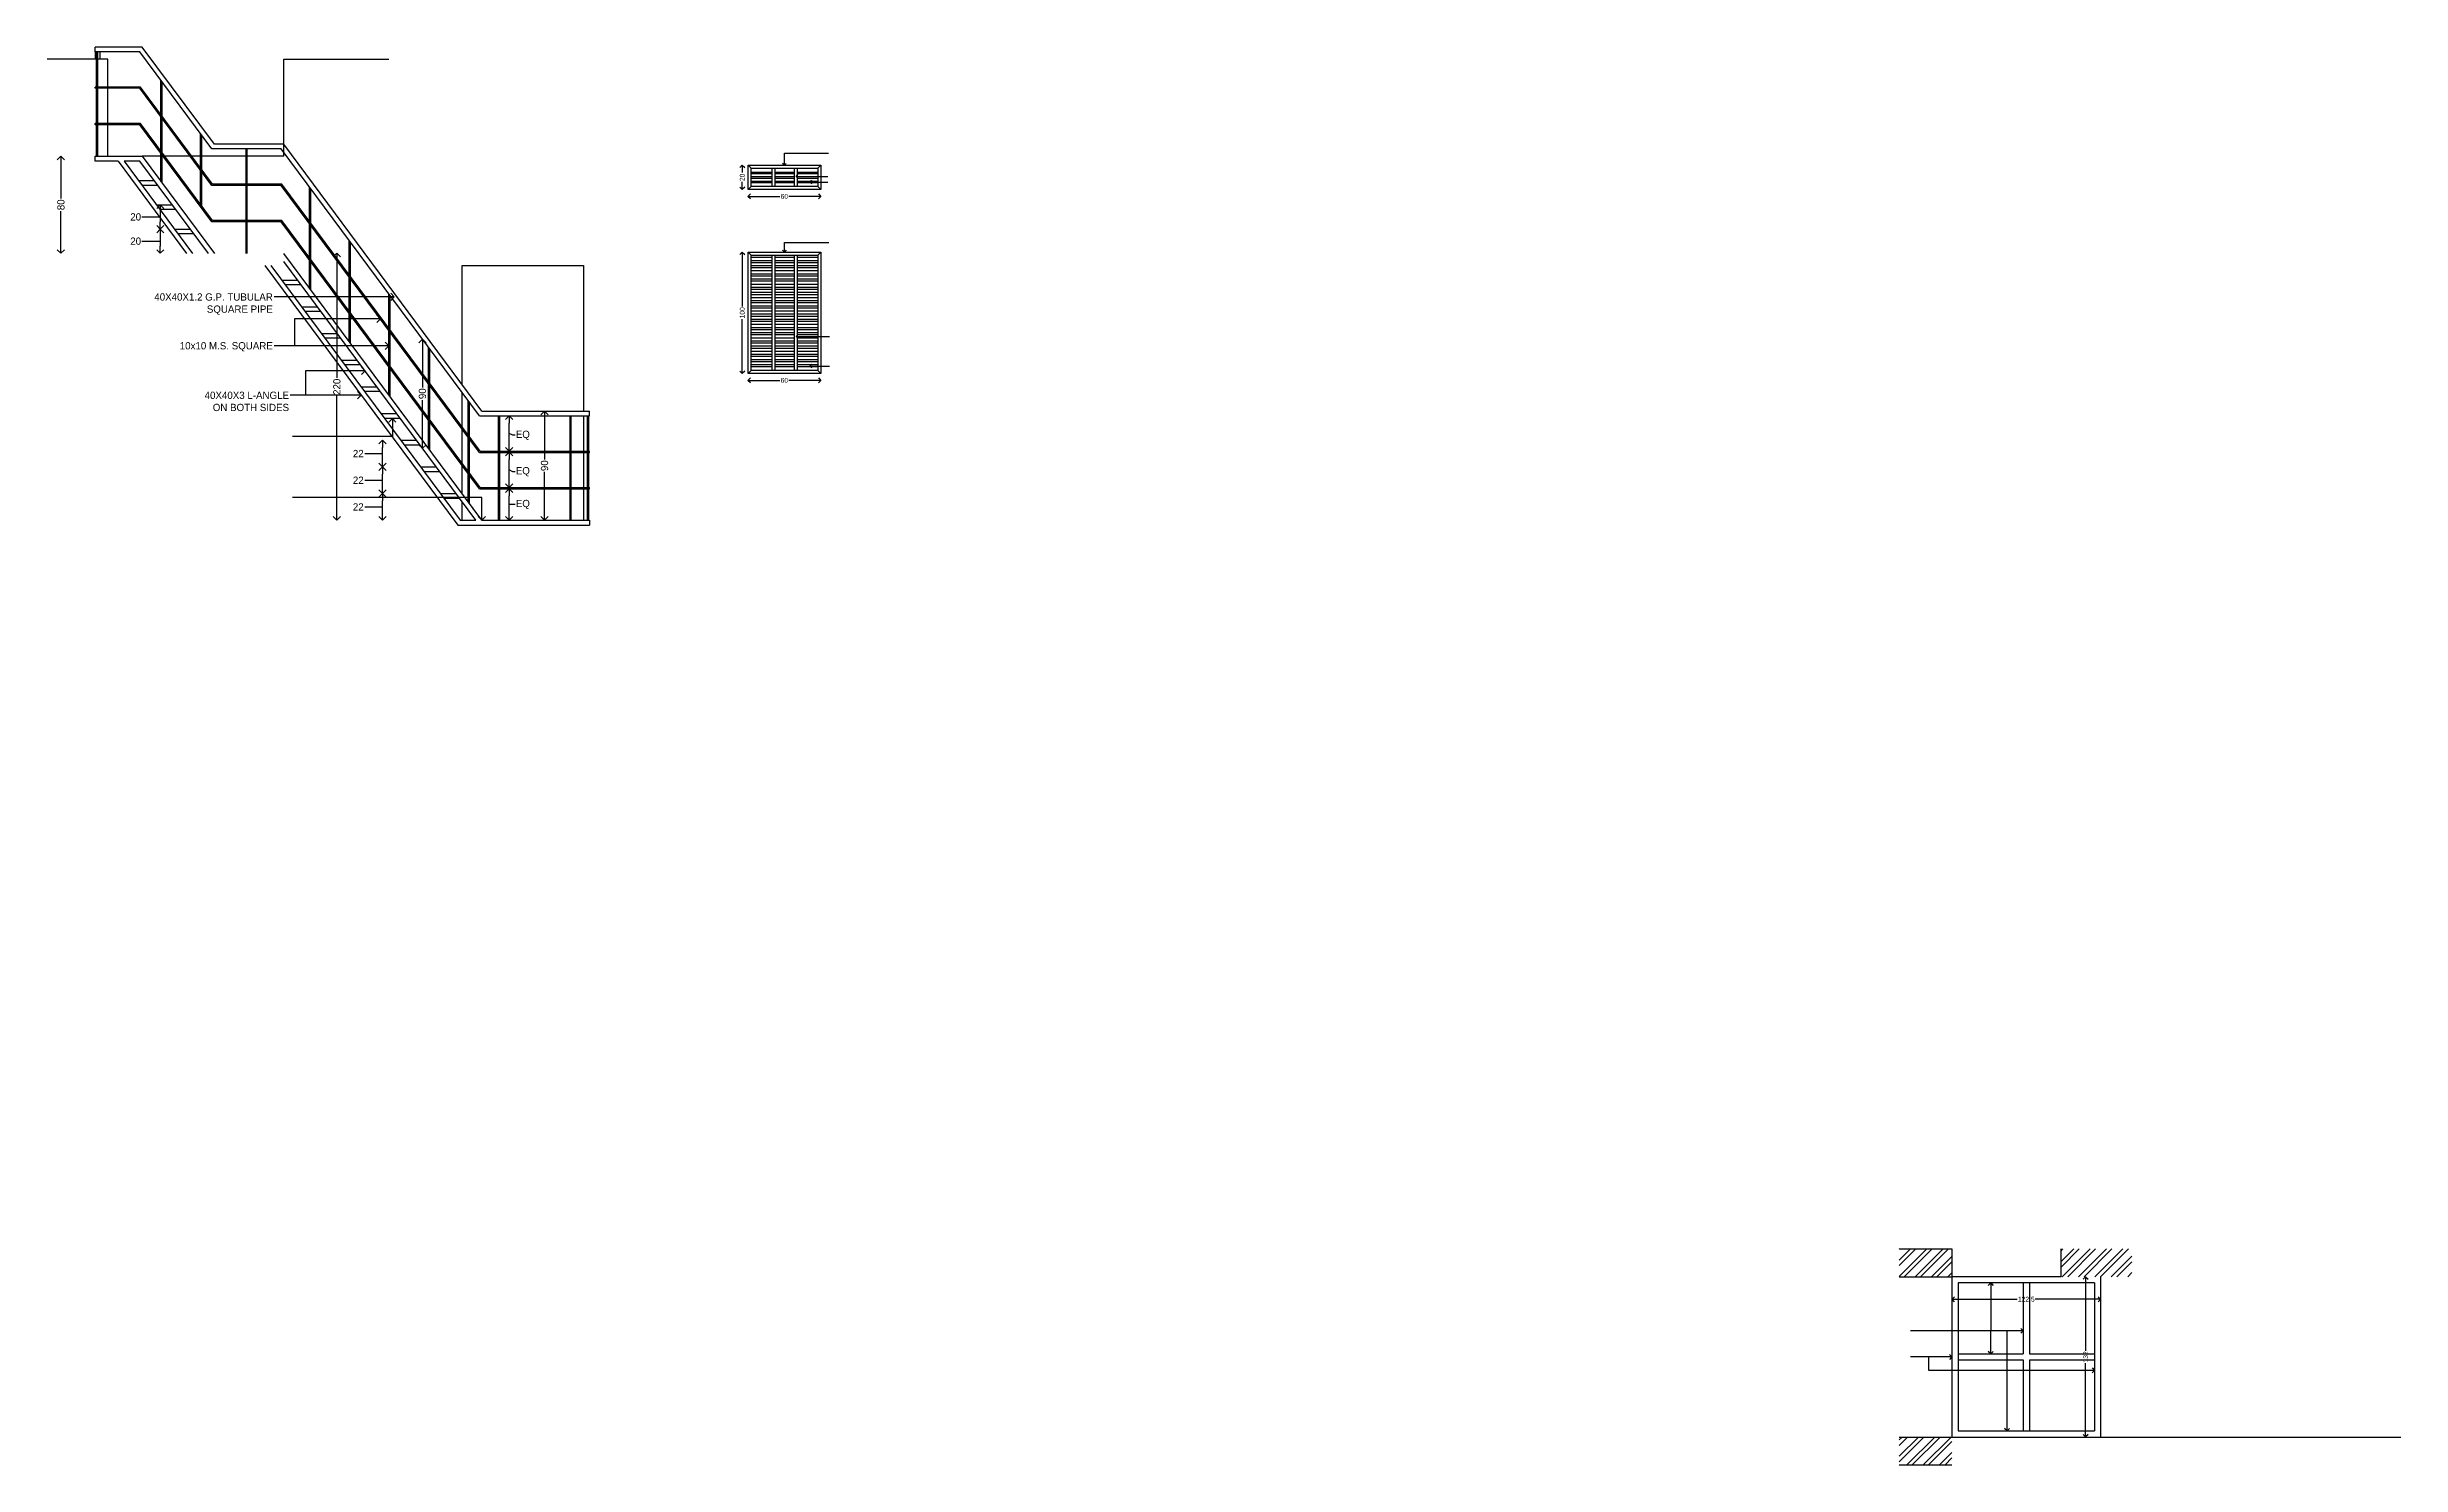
# Model space of a CAD drawing. Header units: metres. Extents: x -16 to 65907, y -5261 to 15511.
# Drawn here: x 25309 to 27248, y -531 to 638 of the extents above; entities that cross this region are included whole.
import ezdxf

# ---------------------------------------------------------------- set-up
doc = ezdxf.new("R2010")
doc.units = ezdxf.units.M
doc.header["$PDMODE"] = 67
doc.header["$PDSIZE"] = -5
doc.layers.get('0').update_dxf_attribs({"color": 6})
for name, color, linetype in [('BC-DIMENSION', 8, 'Continuous'), ('BC-GREYCOLOR', 8, 'Continuous'), ('BC-WALLS', 1, 'Continuous'), ('BC-WHITECOLOR', 7, 'Continuous')]:
    doc.layers.add(name, color=color, linetype=linetype)
doc.styles.add('BC-1IN10-2', font='FreeSans.ttf', dxfattribs={"height": 4})
doc.styles.add('BC-1IN10-3', font='FreeSans.ttf', dxfattribs={"height": 6})
doc.dimstyles.new('BC-1IN10-2', dxfattribs={"dimtxt": 4, "dimasz": 4, "dimexe": 0.18, "dimexo": 0.0625, "dimgap": 1, "dimtad": 0, "dimtoh": 1, "dimzin": 12, "dimdsep": 46, "dimtxsty": 'BC-1IN10-2', "dimblk": 'OPEN90', "dimcen": 0.09, "dimse1": 1, "dimse2": 1, "dimclrd": 256, "dimclre": 256, "dimclrt": 7, "dimadec": 0, "dimazin": 0, "dimtfac": 1, "dimtdec": 1, "dimtofl": 0, "dimtmove": 1, "dimatfit": 3, "dimldrblk": 'OPEN90', "dimfxl": 1, "dimtolj": 1, "dimtzin": 0, "dimlwd": -1, "dimarcsym": 0})
doc.dimstyles.new('BC-1IN10-3', dxfattribs={"dimtxt": 6, "dimasz": 6, "dimexe": 0.18, "dimexo": 0.0625, "dimgap": 1, "dimtad": 0, "dimtoh": 1, "dimzin": 12, "dimdsep": 46, "dimtxsty": 'BC-1IN10-3', "dimblk": 'OPEN90', "dimcen": 0.09, "dimse1": 1, "dimse2": 1, "dimclrd": 256, "dimclre": 256, "dimclrt": 7, "dimadec": 0, "dimazin": 0, "dimtfac": 1, "dimtdec": 1, "dimtofl": 0, "dimtmove": 1, "dimatfit": 3, "dimldrblk": 'OPEN90', "dimfxl": 1, "dimtolj": 1, "dimtzin": 0, "dimlwd": -3, "dimarcsym": 0})

# ---------------------------------------------------------------- blocks, each defined once
blk = doc.blocks.new('_OPEN90')
at = {"color": 0, "linetype": 'ByBlock'}
for p, q in [((0, 0), (-1, 0)), ((-0.5, 0.5), (0, 0)), ((0, 0), (-0.5, -0.5))]:
    blk.add_line(p, q, dxfattribs=at)
blk = doc.blocks.new('*D2359')
at = {"layer": 'BC-DIMENSION', "lineweight": -3}
for p, q in [((25570.3, 258.7), (25572.3, 258.7)), ((25572.3, 258.7), (25585, 258.7)), ((25585, 253.7), (25585, 263.7))]:
    blk.add_line(p, q, dxfattribs=at)
at = {"layer": 'Defpoints', "color": 0}
for p in [(25585, 269.7), (25645.6, 269.7), (25648.9, 247.7)]:
    blk.add_point(p, dxfattribs=at)
at = {"layer": 'BC-DIMENSION', "lineweight": -3, "xscale": 6, "yscale": 6, "zscale": 6}
for p, rotation in [((25585, 269.7), 90), ((25585, 247.7), 270)]:
    blk.add_blockref('_OPEN90', p, dxfattribs=dict(at, rotation=rotation))
at = {"layer": 'BC-DIMENSION', "color": 7, "insert": (25565, 258.7), "char_height": 6, "attachment_point": 5, "style": 'BC-1IN10-3'}
blk.add_mtext('\\A1;22', dxfattribs=at)
blk = doc.blocks.new('*D2360')
at = {"layer": 'BC-DIMENSION', "lineweight": -3}
for p, q in [((25570.3, 280.7), (25572.3, 280.7)), ((25572.3, 280.7), (25585, 280.7)), ((25585, 275.7), (25585, 285.7))]:
    blk.add_line(p, q, dxfattribs=at)
at = {"layer": 'Defpoints', "color": 0}
for p in [(25585, 291.7), (25629.3, 291.7), (25645.6, 269.7)]:
    blk.add_point(p, dxfattribs=at)
at = {"layer": 'BC-DIMENSION', "lineweight": -3, "xscale": 6, "yscale": 6, "zscale": 6}
for p, rotation in [((25585, 291.7), 90), ((25585, 269.7), 270)]:
    blk.add_blockref('_OPEN90', p, dxfattribs=dict(at, rotation=rotation))
at = {"layer": 'BC-DIMENSION', "color": 7, "insert": (25565, 280.7), "char_height": 6, "attachment_point": 5, "style": 'BC-1IN10-3'}
blk.add_mtext('\\A1;22', dxfattribs=at)
blk = doc.blocks.new('*D2361')
at = {"layer": 'BC-DIMENSION', "lineweight": -3}
for p, q in [((25570.3, 302.7), (25572.3, 302.7)), ((25572.3, 302.7), (25585, 302.7)), ((25585, 297.7), (25585, 307.7))]:
    blk.add_line(p, q, dxfattribs=at)
at = {"layer": 'Defpoints', "color": 0}
for p in [(25585, 313.7), (25612.9, 313.7), (25629.3, 291.7)]:
    blk.add_point(p, dxfattribs=at)
at = {"layer": 'BC-DIMENSION', "lineweight": -3, "xscale": 6, "yscale": 6, "zscale": 6}
for p, rotation in [((25585, 313.7), 90), ((25585, 291.7), 270)]:
    blk.add_blockref('_OPEN90', p, dxfattribs=dict(at, rotation=rotation))
at = {"layer": 'BC-DIMENSION', "color": 7, "insert": (25565, 302.7), "char_height": 6, "attachment_point": 5, "style": 'BC-1IN10-3'}
blk.add_mtext('\\A1;22', dxfattribs=at)
blk = doc.blocks.new('*D2362')
at = {"layer": 'BC-DIMENSION', "lineweight": -3}
for p, q in [((25547.4, 461.7), (25547.4, 365.2)), ((25547.4, 253.7), (25547.4, 350.2))]:
    blk.add_line(p, q, dxfattribs=at)
at = {"layer": 'Defpoints', "color": 0}
for p in [(25503.6, 467.7), (25547.4, 467.7), (25648.9, 247.7)]:
    blk.add_point(p, dxfattribs=at)
at = {"layer": 'BC-DIMENSION', "lineweight": -3, "xscale": 6, "yscale": 6, "zscale": 6}
for p, rotation in [((25547.4, 467.7), 90), ((25547.4, 247.7), 270)]:
    blk.add_blockref('_OPEN90', p, dxfattribs=dict(at, rotation=rotation))
at = {"layer": 'BC-DIMENSION', "color": 7, "insert": (25547.4, 357.7), "char_height": 6, "attachment_point": 5, "rotation": 90, "style": 'BC-1IN10-3'}
blk.add_mtext('\\A1;220', dxfattribs=at)
blk = doc.blocks.new('*D2363')
at = {"layer": 'BC-DIMENSION', "lineweight": -3}
for p, q in [((25320, 541.7), (25320, 512.9)), ((25320, 473.7), (25320, 502.5))]:
    blk.add_line(p, q, dxfattribs=at)
at = {"layer": 'Defpoints', "color": 0}
for p in [(25320, 547.7), (25445.3, 547.7), (25446.5, 467.7)]:
    blk.add_point(p, dxfattribs=at)
at = {"layer": 'BC-DIMENSION', "lineweight": -3, "xscale": 6, "yscale": 6, "zscale": 6}
for p, rotation in [((25320, 547.7), 90), ((25320, 467.7), 270)]:
    blk.add_blockref('_OPEN90', p, dxfattribs=dict(at, rotation=rotation))
at = {"layer": 'BC-DIMENSION', "color": 7, "insert": (25320, 507.7), "char_height": 6, "attachment_point": 5, "rotation": 90, "style": 'BC-1IN10-3'}
blk.add_mtext('\\A1;80', dxfattribs=at)
blk = doc.blocks.new('*D2364')
at = {"layer": 'BC-DIMENSION', "lineweight": -3}
for p, q in [((25386.8, 477.7), (25388.8, 477.7)), ((25388.8, 477.7), (25401.9, 477.7)), ((25401.9, 481.7), (25401.9, 473.7))]:
    blk.add_line(p, q, dxfattribs=at)
at = {"layer": 'Defpoints', "color": 0}
for p in [(25420.1, 487.7), (25401.9, 467.7), (25423.5, 467.7)]:
    blk.add_point(p, dxfattribs=at)
at = {"layer": 'BC-DIMENSION', "lineweight": -3, "xscale": 6, "yscale": 6, "zscale": 6}
for p, rotation in [((25401.9, 487.7), 90), ((25401.9, 467.7), 270)]:
    blk.add_blockref('_OPEN90', p, dxfattribs=dict(at, rotation=rotation))
at = {"layer": 'BC-DIMENSION', "color": 7, "insert": (25381.6, 477.7), "char_height": 6, "attachment_point": 5, "style": 'BC-1IN10-3'}
blk.add_mtext('\\A1;20', dxfattribs=at)
blk = doc.blocks.new('*D2365')
at = {"layer": 'BC-DIMENSION', "lineweight": -3}
for p, q in [((25386.8, 497.7), (25388.8, 497.7)), ((25388.8, 497.7), (25401.9, 497.7)), ((25401.9, 501.7), (25401.9, 493.7))]:
    blk.add_line(p, q, dxfattribs=at)
at = {"layer": 'Defpoints', "color": 0}
for p in [(25405.3, 507.7), (25401.9, 487.7), (25420.1, 487.7)]:
    blk.add_point(p, dxfattribs=at)
at = {"layer": 'BC-DIMENSION', "lineweight": -3, "xscale": 6, "yscale": 6, "zscale": 6}
for p, rotation in [((25401.9, 507.7), 90), ((25401.9, 487.7), 270)]:
    blk.add_blockref('_OPEN90', p, dxfattribs=dict(at, rotation=rotation))
at = {"layer": 'BC-DIMENSION', "color": 7, "insert": (25381.6, 497.7), "char_height": 6, "attachment_point": 5, "style": 'BC-1IN10-3'}
blk.add_mtext('\\A1;20', dxfattribs=at)
blk = doc.blocks.new('*D2366')
at = {"layer": 'BC-DIMENSION', "lineweight": -3}
for p, q in [((25617.9, 391), (25617.9, 357.2)), ((25617.9, 313), (25617.9, 346.8))]:
    blk.add_line(p, q, dxfattribs=at)
at = {"layer": 'Defpoints', "color": 0}
for p in [(25617.9, 397), (25622.9, 397), (25622.9, 307)]:
    blk.add_point(p, dxfattribs=at)
at = {"layer": 'BC-DIMENSION', "lineweight": -3, "xscale": 6, "yscale": 6, "zscale": 6}
for p, rotation in [((25617.9, 397), 90), ((25617.9, 307), 270)]:
    blk.add_blockref('_OPEN90', p, dxfattribs=dict(at, rotation=rotation))
at = {"layer": 'BC-DIMENSION', "color": 7, "insert": (25617.9, 352), "char_height": 6, "attachment_point": 5, "rotation": 90, "style": 'BC-1IN10-3'}
blk.add_mtext('\\A1;90', dxfattribs=at)
blk = doc.blocks.new('*D2367')
at = {"layer": 'BC-DIMENSION', "lineweight": -3}
for p, q in [((25718.5, 331.7), (25718.5, 297.9)), ((25718.5, 253.7), (25718.5, 287.5))]:
    blk.add_line(p, q, dxfattribs=at)
at = {"layer": 'Defpoints', "color": 0}
for p in [(25711.3, 337.7), (25718.5, 337.7), (25711.3, 247.7)]:
    blk.add_point(p, dxfattribs=at)
at = {"layer": 'BC-DIMENSION', "lineweight": -3, "xscale": 6, "yscale": 6, "zscale": 6}
for p, rotation in [((25718.5, 337.7), 90), ((25718.5, 247.7), 270)]:
    blk.add_blockref('_OPEN90', p, dxfattribs=dict(at, rotation=rotation))
at = {"layer": 'BC-DIMENSION', "color": 7, "insert": (25718.5, 292.7), "char_height": 6, "attachment_point": 5, "rotation": 90, "style": 'BC-1IN10-3'}
blk.add_mtext('\\A1;90', dxfattribs=at)
blk = doc.blocks.new('*D2368')
at = {"layer": 'BC-DIMENSION', "lineweight": -3}
for p, q in [((25689.4, 253.7), (25689.4, 267.7)), ((25692.3, 260.7), (25689.4, 260.7)), ((25694.3, 260.7), (25692.3, 260.7))]:
    blk.add_line(p, q, dxfattribs=at)
at = {"layer": 'Defpoints', "color": 0}
for p in [(25681.3, 273.7), (25689.4, 273.7), (25681.3, 247.7)]:
    blk.add_point(p, dxfattribs=at)
at = {"layer": 'BC-DIMENSION', "lineweight": -3, "xscale": 6, "yscale": 6, "zscale": 6}
for p, rotation in [((25689.4, 273.7), 90), ((25689.4, 247.7), 270)]:
    blk.add_blockref('_OPEN90', p, dxfattribs=dict(at, rotation=rotation))
at = {"layer": 'BC-DIMENSION', "color": 7, "insert": (25700.6, 260.7), "char_height": 6, "attachment_point": 5, "style": 'BC-1IN10-3'}
blk.add_mtext('\\A1;{EQ}', dxfattribs=at)
blk = doc.blocks.new('*D2369')
at = {"layer": 'BC-DIMENSION', "lineweight": -3}
for p, q in [((25689.4, 280.7), (25689.4, 297.7)), ((25692.3, 287.7), (25689.4, 289.2)), ((25694.3, 287.7), (25692.3, 287.7))]:
    blk.add_line(p, q, dxfattribs=at)
at = {"layer": 'Defpoints', "color": 0}
for p in [(25681.3, 303.7), (25689.4, 303.7), (25681.3, 274.7)]:
    blk.add_point(p, dxfattribs=at)
at = {"layer": 'BC-DIMENSION', "lineweight": -3, "xscale": 6, "yscale": 6, "zscale": 6}
for p, rotation in [((25689.4, 303.7), 90), ((25689.4, 274.7), 270)]:
    blk.add_blockref('_OPEN90', p, dxfattribs=dict(at, rotation=rotation))
at = {"layer": 'BC-DIMENSION', "color": 7, "insert": (25700.6, 287.7), "char_height": 6, "attachment_point": 5, "style": 'BC-1IN10-3'}
blk.add_mtext('\\A1;{EQ}', dxfattribs=at)
blk = doc.blocks.new('*D2370')
at = {"layer": 'BC-DIMENSION', "lineweight": -3}
for p, q in [((25689.4, 310.7), (25689.4, 327.7)), ((25692.3, 317.7), (25689.4, 319.2)), ((25694.3, 317.7), (25692.3, 317.7))]:
    blk.add_line(p, q, dxfattribs=at)
at = {"layer": 'Defpoints', "color": 0}
for p in [(25681.3, 333.7), (25689.4, 333.7), (25681.3, 304.7)]:
    blk.add_point(p, dxfattribs=at)
at = {"layer": 'BC-DIMENSION', "lineweight": -3, "xscale": 6, "yscale": 6, "zscale": 6}
for p, rotation in [((25689.4, 333.7), 90), ((25689.4, 304.7), 270)]:
    blk.add_blockref('_OPEN90', p, dxfattribs=dict(at, rotation=rotation))
at = {"layer": 'BC-DIMENSION', "color": 7, "insert": (25700.6, 317.7), "char_height": 6, "attachment_point": 5, "style": 'BC-1IN10-3'}
blk.add_mtext('\\A1;{EQ}', dxfattribs=at)
blk = doc.blocks.new('*D2371')
at = {"layer": 'BC-DIMENSION'}
for p, q in [((25890.1, 514.6), (25912.3, 514.6)), ((25942.1, 514.6), (25919.9, 514.6))]:
    blk.add_line(p, q, dxfattribs=at)
at = {"layer": 'Defpoints', "color": 0}
for p in [(25886.1, 520.3), (25886.1, 514.6), (25946.1, 520.3)]:
    blk.add_point(p, dxfattribs=at)
at = {"layer": 'BC-DIMENSION', "xscale": 4, "yscale": 4, "zscale": 4, "rotation": 180}
blk.add_blockref('_OPEN90', (25886.1, 514.6), dxfattribs=at)
at = {"layer": 'BC-DIMENSION', "xscale": 4, "yscale": 4, "zscale": 4}
blk.add_blockref('_OPEN90', (25946.1, 514.6), dxfattribs=at)
at = {"layer": 'BC-DIMENSION', "color": 7, "insert": (25916.1, 514.6), "char_height": 4, "attachment_point": 5, "style": 'BC-1IN10-2'}
blk.add_mtext('\\A1;60', dxfattribs=at)
blk = doc.blocks.new('*D2372')
at = {"layer": 'BC-DIMENSION'}
for p, q in [((25881.4, 536.3), (25881.4, 534.2)), ((25881.4, 524.3), (25881.4, 526.5))]:
    blk.add_line(p, q, dxfattribs=at)
at = {"layer": 'Defpoints', "color": 0}
for p in [(25881.4, 540.3), (25886.1, 540.3), (25886.1, 520.3)]:
    blk.add_point(p, dxfattribs=at)
at = {"layer": 'BC-DIMENSION', "xscale": 4, "yscale": 4, "zscale": 4}
for p, rotation in [((25881.4, 540.3), 90), ((25881.4, 520.3), 270)]:
    blk.add_blockref('_OPEN90', p, dxfattribs=dict(at, rotation=rotation))
at = {"layer": 'BC-DIMENSION', "color": 7, "insert": (25881.4, 530.3), "char_height": 4, "attachment_point": 5, "rotation": 90, "style": 'BC-1IN10-2'}
blk.add_mtext('\\A1;20', dxfattribs=at)
blk = doc.blocks.new('*D2374')
at = {"layer": 'BC-DIMENSION'}
for p, q in [((25890.1, 363), (25912.3, 363)), ((25942.1, 363), (25919.9, 363))]:
    blk.add_line(p, q, dxfattribs=at)
at = {"layer": 'Defpoints', "color": 0}
for p in [(25886.1, 368.7), (25946.1, 368.7), (25886.1, 363)]:
    blk.add_point(p, dxfattribs=at)
at = {"layer": 'BC-DIMENSION', "xscale": 4, "yscale": 4, "zscale": 4, "rotation": 180}
blk.add_blockref('_OPEN90', (25886.1, 363), dxfattribs=at)
at = {"layer": 'BC-DIMENSION', "xscale": 4, "yscale": 4, "zscale": 4}
blk.add_blockref('_OPEN90', (25946.1, 363), dxfattribs=at)
at = {"layer": 'BC-DIMENSION', "color": 7, "insert": (25916.1, 363), "char_height": 4, "attachment_point": 5, "style": 'BC-1IN10-2'}
blk.add_mtext('\\A1;60', dxfattribs=at)
blk = doc.blocks.new('*D2375')
at = {"layer": 'BC-DIMENSION'}
for p, q in [((25881.4, 464.7), (25881.4, 423.9)), ((25881.4, 372.7), (25881.4, 413.5))]:
    blk.add_line(p, q, dxfattribs=at)
at = {"layer": 'Defpoints', "color": 0}
for p in [(25881.4, 468.7), (25886.1, 468.7), (25886.1, 368.7)]:
    blk.add_point(p, dxfattribs=at)
at = {"layer": 'BC-DIMENSION', "xscale": 4, "yscale": 4, "zscale": 4}
for p, rotation in [((25881.4, 468.7), 90), ((25881.4, 368.7), 270)]:
    blk.add_blockref('_OPEN90', p, dxfattribs=dict(at, rotation=rotation))
at = {"layer": 'BC-DIMENSION', "color": 7, "insert": (25881.4, 418.7), "char_height": 4, "attachment_point": 5, "rotation": 90, "style": 'BC-1IN10-2'}
blk.add_mtext('\\A1;100', dxfattribs=at)
blk = doc.blocks.new('*D2392')
at = {"layer": 'BC-WHITECOLOR'}
for p, q in [((26882.2, -394.3), (26932, -394.3)), ((26996.7, -394.3), (26946.8, -394.3))]:
    blk.add_line(p, q, dxfattribs=at)
at = {"layer": 'Defpoints', "color": 0}
for p in [(26878.2, -375.8), (27000.7, -375.8), (26878.2, -394.3)]:
    blk.add_point(p, dxfattribs=at)
at = {"layer": 'BC-WHITECOLOR', "xscale": 4, "yscale": 4, "zscale": 4, "rotation": 180}
blk.add_blockref('_OPEN90', (26878.2, -394.3), dxfattribs=at)
at = {"layer": 'BC-WHITECOLOR', "xscale": 4, "yscale": 4, "zscale": 4}
blk.add_blockref('_OPEN90', (27000.7, -394.3), dxfattribs=at)
at = {"layer": 'BC-WHITECOLOR', "color": 7, "insert": (26939.4, -394.3), "char_height": 4, "attachment_point": 5, "style": 'BC-1IN10-2'}
blk.add_mtext('\\A1;122.5', dxfattribs=at)
blk = doc.blocks.new('*D2393')
at = {"layer": 'BC-WHITECOLOR'}
for p, q in [((26988.3, -379.8), (26988.3, -436.7)), ((26988.3, -503.8), (26988.3, -447))]:
    blk.add_line(p, q, dxfattribs=at)
at = {"layer": 'Defpoints', "color": 0}
for p in [(27000.7, -375.8), (26988.3, -507.8), (27000.7, -507.8)]:
    blk.add_point(p, dxfattribs=at)
at = {"layer": 'BC-WHITECOLOR', "xscale": 4, "yscale": 4, "zscale": 4}
for p, rotation in [((26988.3, -375.8), 90), ((26988.3, -507.8), 270)]:
    blk.add_blockref('_OPEN90', p, dxfattribs=dict(at, rotation=rotation))
at = {"layer": 'BC-WHITECOLOR', "color": 7, "insert": (26988.3, -441.8), "char_height": 4, "attachment_point": 5, "rotation": 90, "style": 'BC-1IN10-2'}
blk.add_mtext('\\A1;132', dxfattribs=at)

msp = doc.modelspace()

# ---------------------------------------------------------------- hatches: boundary and pattern name
at = {"layer": 'BC-DIMENSION', "linetype": 'Continuous'}
h = msp.add_hatch(dxfattribs=at)
h.set_pattern_fill('ANSI32', color=256, style=0)
h.paths.add_polyline_path([(27026.394, -375.844), (27026.394, -352.844), (26968.167, -352.844), (26968.167, -375.844)])
h.paths.add_polyline_path([(26878.167, -375.844), (26878.167, -352.844), (26834.667, -352.844), (26834.667, -375.844)])
h.paths.add_polyline_path([(26878.167, -530.844), (26878.167, -507.844), (26834.667, -507.844), (26834.667, -530.844)])

# ---------------------------------------------------------------- linework, layer by layer
at = {"layer": 'BC-GREYCOLOR'}
for p, q in [((25358.593, 627.683), (25308.593, 627.683)), ((25349.121, 633.683), (25349.121, 604.683)), ((25350.121, 633.683), (25350.121, 604.683)), ((25358.593, 547.683), (25358.593, 627.683)), ((25503.593, 547.683), (25503.593, 627.683)), ((25503.593, 627.683), (25590.068, 627.683)), ((25349.121, 603.683), (25349.121, 574.683)), ((25350.121, 603.683), (25350.121, 574.683)), ((25349.121, 573.683), (25349.121, 547.683)), ((25350.121, 573.683), (25350.121, 547.683)), ((25503.593, 547.683), (25387.066, 547.683)), ((25650.593, 457.683), (25750.593, 457.683)), ((25650.593, 359.683), (25650.593, 457.683)), ((25750.593, 457.683), (25750.593, 337.683)), ((25650.593, 269.683), (25650.593, 352.972)), ((25750.593, 333.683), (25750.593, 247.683)), ((25753.593, 333.683), (25753.593, 304.683)), ((25754.593, 333.683), (25754.593, 304.683)), ((25753.593, 303.683), (25753.593, 274.683)), ((25754.593, 303.683), (25754.593, 274.683)), ((25753.593, 273.683), (25753.593, 247.683)), ((25754.593, 273.683), (25754.593, 247.683)), ((25650.593, 247.683), (25650.593, 262.972))]:
    msp.add_line(p, q, dxfattribs=at)
at = {"layer": 'BC-WALLS'}
for p, q in [((26834.667, -352.844), (26878.167, -352.844)), ((26878.167, -352.844), (26878.167, -375.844)), ((26968.167, -375.844), (26968.167, -352.844)), ((26834.667, -375.844), (26878.167, -375.844)), ((26834.667, -507.844), (26878.167, -507.844)), ((26834.667, -530.844), (26878.167, -530.844))]:
    msp.add_line(p, q, dxfattribs=at)
at = {"layer": 'BC-WHITECOLOR'}
for p, q in [((25387.066, 637.683), (25348.121, 637.683)), ((25348.121, 633.683), (25348.121, 637.683)), ((25385.054, 633.683), (25348.121, 633.683)), ((25348.121, 633.683), (25348.121, 627.683)), ((25352.121, 633.683), (25352.121, 627.683)), ((25444.448, 553.683), (25385.054, 633.683)), ((25446.46, 557.683), (25387.066, 637.683)), ((25385.557, 604.683), (25348.121, 604.683)), ((25348.121, 603.683), (25348.121, 604.683)), ((25385.054, 603.683), (25348.121, 603.683)), ((25444.448, 523.683), (25385.054, 603.683)), ((25444.951, 524.683), (25385.557, 604.683)), ((25402.44, 581.942), (25402.44, 610.264)), ((25403.44, 580.595), (25403.44, 608.917)), ((25385.557, 574.683), (25348.121, 574.683)), ((25348.121, 573.683), (25348.121, 574.683)), ((25385.054, 573.683), (25348.121, 573.683)), ((25444.448, 493.683), (25385.054, 573.683)), ((25444.951, 494.683), (25385.557, 574.683)), ((25402.44, 551.942), (25402.44, 580.264)), ((25403.44, 550.595), (25403.44, 578.917)), ((25435.107, 537.942), (25435.107, 566.264)), ((25436.107, 536.595), (25436.107, 564.917)), ((25367.066, 543.683), (25423.49, 467.683)), ((25372.048, 543.683), (25428.472, 467.683)), ((25441.478, 467.683), (25385.054, 543.683)), ((25402.44, 526.975), (25402.44, 550.264)), ((25403.44, 525.628), (25403.44, 548.917)), ((25501.581, 553.683), (25444.448, 553.683)), ((25503.593, 557.683), (25446.46, 557.683)), ((25472.515, 524.683), (25472.515, 553.683)), ((25473.515, 524.683), (25473.515, 553.683)), ((25664.914, 333.683), (25501.581, 553.683)), ((25666.927, 337.683), (25503.593, 557.683)), ((25435.107, 507.942), (25435.107, 536.264)), ((25436.107, 506.595), (25436.107, 534.917)), ((25501.581, 523.683), (25444.448, 523.683)), ((25502.084, 524.683), (25444.951, 524.683)), ((25472.515, 494.683), (25472.515, 523.683)), ((25473.515, 494.683), (25473.515, 523.683)), ((25664.914, 303.683), (25501.581, 523.683)), ((25665.417, 304.683), (25502.084, 524.683)), ((25888.643, 537.828), (25886.143, 540.328)), ((25888.643, 537.828), (25943.643, 537.828)), ((25888.643, 522.828), (25888.643, 537.828)), ((25888.643, 534.678), (25905.726, 534.678)), ((25888.643, 533.478), (25905.726, 533.478)), ((25888.643, 530.928), (25905.726, 530.928)), ((25888.643, 529.728), (25905.726, 529.728)), ((25888.643, 527.178), (25905.726, 527.178)), ((25888.643, 525.978), (25905.726, 525.978)), ((25905.726, 537.828), (25905.726, 522.828)), ((25908.226, 537.828), (25908.226, 522.828)), ((25908.226, 534.678), (25924.06, 534.678)), ((25908.226, 533.478), (25924.06, 533.478)), ((25908.226, 530.928), (25924.06, 530.928)), ((25908.226, 529.728), (25924.06, 529.728)), ((25908.226, 527.178), (25924.06, 527.178)), ((25908.226, 525.978), (25924.06, 525.978)), ((25924.06, 537.828), (25924.06, 522.828)), ((25926.56, 537.828), (25926.56, 522.828)), ((25926.56, 534.678), (25943.643, 534.678)), ((25926.56, 533.478), (25943.643, 533.478)), ((25926.56, 530.928), (25943.643, 530.928)), ((25926.56, 529.728), (25943.643, 529.728)), ((25926.56, 527.178), (25943.643, 527.178)), ((25926.56, 525.978), (25943.643, 525.978)), ((25943.643, 537.828), (25946.143, 540.328)), ((25943.643, 537.828), (25943.643, 522.828)), ((25524.907, 493.942), (25524.907, 522.264)), ((25525.907, 492.595), (25525.907, 520.917)), ((25888.643, 522.828), (25886.143, 520.328)), ((25943.643, 522.828), (25888.643, 522.828)), ((25943.643, 522.828), (25946.143, 520.328)), ((25501.581, 493.683), (25444.448, 493.683)), ((25502.084, 494.683), (25444.951, 494.683)), ((25472.515, 467.683), (25472.515, 493.683)), ((25473.515, 467.683), (25473.515, 493.683)), ((25664.914, 273.683), (25501.581, 493.683)), ((25665.417, 274.683), (25502.084, 494.683)), ((25524.907, 463.942), (25524.907, 492.264)), ((25525.907, 462.595), (25525.907, 490.917)), ((25666.927, 247.683), (25503.593, 467.683)), ((25557.574, 449.942), (25557.574, 478.264)), ((25558.574, 448.595), (25558.574, 476.917)), ((25888.643, 466.204), (25886.143, 468.704)), ((25888.643, 466.204), (25943.643, 466.204)), ((25888.643, 371.204), (25888.643, 466.204)), ((25905.726, 466.204), (25905.726, 371.204)), ((25908.226, 466.204), (25908.226, 371.204)), ((25924.06, 466.204), (25924.06, 371.204)), ((25926.56, 466.204), (25926.56, 371.204)), ((25943.643, 466.204), (25946.143, 468.704)), ((25943.643, 466.204), (25943.643, 371.204)), ((25488.048, 457.683), (25646.927, 243.683)), ((25493.03, 457.683), (25648.939, 247.683)), ((25661.945, 247.683), (25503.593, 460.972)), ((25524.907, 438.975), (25524.907, 462.264)), ((25525.907, 437.628), (25525.907, 460.917)), ((25557.574, 419.942), (25557.574, 448.264)), ((25558.574, 418.595), (25558.574, 446.917)), ((25888.643, 464.454), (25905.726, 464.454)), ((25888.643, 461.904), (25905.726, 461.904)), ((25888.643, 460.204), (25905.726, 460.204)), ((25888.643, 457.654), (25905.726, 457.654)), ((25888.643, 455.954), (25905.726, 455.954)), ((25888.643, 453.404), (25905.726, 453.404)), ((25888.643, 450.854), (25905.726, 450.854)), ((25888.643, 449.154), (25905.726, 449.154)), ((25888.643, 446.604), (25905.726, 446.604)), ((25908.226, 464.454), (25924.06, 464.454)), ((25908.226, 461.904), (25924.06, 461.904)), ((25908.226, 460.204), (25924.06, 460.204)), ((25908.226, 457.654), (25924.06, 457.654)), ((25908.226, 455.954), (25924.06, 455.954)), ((25908.226, 453.404), (25924.06, 453.404)), ((25908.226, 450.854), (25924.06, 450.854)), ((25908.226, 449.154), (25924.06, 449.154)), ((25908.226, 446.604), (25924.06, 446.604)), ((25926.56, 464.454), (25943.643, 464.454)), ((25926.56, 461.904), (25943.643, 461.904)), ((25926.56, 460.204), (25943.643, 460.204)), ((25926.56, 457.654), (25943.643, 457.654)), ((25926.56, 455.954), (25943.643, 455.954)), ((25926.56, 453.404), (25943.643, 453.404)), ((25926.56, 450.854), (25943.643, 450.854)), ((25926.56, 449.154), (25943.643, 449.154)), ((25926.56, 446.604), (25943.643, 446.604)), ((25590.24, 405.942), (25590.24, 434.264)), ((25591.24, 404.595), (25591.24, 432.917)), ((25888.643, 444.904), (25905.726, 444.904)), ((25888.643, 442.354), (25905.726, 442.354)), ((25888.643, 439.804), (25905.726, 439.804)), ((25888.643, 438.104), (25905.726, 438.104)), ((25888.643, 435.554), (25905.726, 435.554)), ((25888.643, 433.854), (25905.726, 433.854)), ((25888.643, 431.304), (25905.726, 431.304)), ((25888.643, 428.754), (25905.726, 428.754)), ((25888.643, 427.054), (25905.726, 427.054)), ((25908.226, 444.904), (25924.06, 444.904)), ((25908.226, 442.354), (25924.06, 442.354)), ((25908.226, 439.804), (25924.06, 439.804)), ((25908.226, 438.104), (25924.06, 438.104)), ((25908.226, 435.554), (25924.06, 435.554)), ((25908.226, 433.854), (25924.06, 433.854)), ((25908.226, 431.304), (25924.06, 431.304)), ((25908.226, 428.754), (25924.06, 428.754)), ((25908.226, 427.054), (25924.06, 427.054)), ((25926.56, 444.904), (25943.643, 444.904)), ((25926.56, 442.354), (25943.643, 442.354)), ((25926.56, 439.804), (25943.643, 439.804)), ((25926.56, 438.104), (25943.643, 438.104)), ((25926.56, 435.554), (25943.643, 435.554)), ((25926.56, 433.854), (25943.643, 433.854)), ((25926.56, 431.304), (25943.643, 431.304)), ((25926.56, 428.754), (25943.643, 428.754)), ((25926.56, 427.054), (25943.643, 427.054)), ((25557.574, 394.975), (25557.574, 418.264)), ((25558.574, 393.628), (25558.574, 416.917)), ((25888.643, 424.504), (25905.726, 424.504)), ((25888.643, 422.804), (25905.726, 422.804)), ((25888.643, 420.254), (25905.726, 420.254)), ((25888.643, 417.704), (25905.726, 417.704)), ((25888.643, 416.004), (25905.726, 416.004)), ((25888.643, 413.454), (25905.726, 413.454)), ((25888.643, 411.754), (25905.726, 411.754)), ((25888.643, 409.204), (25905.726, 409.204)), ((25908.226, 424.504), (25924.06, 424.504)), ((25908.226, 422.804), (25924.06, 422.804)), ((25908.226, 420.254), (25924.06, 420.254)), ((25908.226, 417.704), (25924.06, 417.704)), ((25908.226, 416.004), (25924.06, 416.004)), ((25908.226, 413.454), (25924.06, 413.454)), ((25908.226, 411.754), (25924.06, 411.754)), ((25908.226, 409.204), (25924.06, 409.204)), ((25926.56, 424.504), (25943.643, 424.504)), ((25926.56, 422.804), (25943.643, 422.804)), ((25926.56, 420.254), (25943.643, 420.254)), ((25926.56, 417.704), (25943.643, 417.704)), ((25926.56, 416.004), (25943.643, 416.004)), ((25926.56, 413.454), (25943.643, 413.454)), ((25926.56, 411.754), (25943.643, 411.754)), ((25926.56, 409.204), (25943.643, 409.204)), ((25590.24, 375.942), (25590.24, 404.264)), ((25591.24, 374.595), (25591.24, 402.917)), ((25622.907, 361.942), (25622.907, 390.264)), ((25623.907, 360.595), (25623.907, 388.917)), ((25888.643, 406.654), (25905.726, 406.654)), ((25888.643, 404.954), (25905.726, 404.954)), ((25888.643, 402.404), (25905.726, 402.404)), ((25888.643, 400.704), (25905.726, 400.704)), ((25888.643, 398.154), (25905.726, 398.154)), ((25888.643, 395.604), (25905.726, 395.604)), ((25888.643, 393.904), (25905.726, 393.904)), ((25888.643, 391.354), (25905.726, 391.354)), ((25888.643, 389.654), (25905.726, 389.654)), ((25908.226, 406.654), (25924.06, 406.654)), ((25908.226, 404.954), (25924.06, 404.954)), ((25908.226, 402.404), (25924.06, 402.404)), ((25908.226, 400.704), (25924.06, 400.704)), ((25908.226, 398.154), (25924.06, 398.154)), ((25908.226, 395.604), (25924.06, 395.604)), ((25908.226, 393.904), (25924.06, 393.904)), ((25908.226, 391.354), (25924.06, 391.354)), ((25908.226, 389.654), (25924.06, 389.654)), ((25926.56, 406.654), (25943.643, 406.654)), ((25926.56, 404.954), (25943.643, 404.954)), ((25926.56, 402.404), (25943.643, 402.404)), ((25926.56, 400.704), (25943.643, 400.704)), ((25926.56, 398.154), (25943.643, 398.154)), ((25926.56, 395.604), (25943.643, 395.604)), ((25926.56, 393.904), (25943.643, 393.904)), ((25926.56, 391.354), (25943.643, 391.354)), ((25926.56, 389.654), (25943.643, 389.654)), ((25590.24, 350.975), (25590.24, 374.264)), ((25591.24, 349.628), (25591.24, 372.917)), ((25888.643, 371.204), (25886.143, 368.704)), ((25888.643, 387.104), (25905.726, 387.104)), ((25888.643, 384.554), (25905.726, 384.554)), ((25888.643, 382.854), (25905.726, 382.854)), ((25888.643, 380.304), (25905.726, 380.304)), ((25888.643, 378.604), (25905.726, 378.604)), ((25888.643, 376.054), (25905.726, 376.054)), ((25888.643, 374.354), (25905.726, 374.354)), ((25943.643, 371.204), (25888.643, 371.204)), ((25908.226, 387.104), (25924.06, 387.104)), ((25908.226, 384.554), (25924.06, 384.554)), ((25908.226, 382.854), (25924.06, 382.854)), ((25908.226, 380.304), (25924.06, 380.304)), ((25908.226, 378.604), (25924.06, 378.604)), ((25908.226, 376.054), (25924.06, 376.054)), ((25908.226, 374.354), (25924.06, 374.354)), ((25926.56, 387.104), (25943.643, 387.104)), ((25926.56, 384.554), (25943.643, 384.554)), ((25926.56, 382.854), (25943.643, 382.854)), ((25926.56, 380.304), (25943.643, 380.304)), ((25926.56, 378.604), (25943.643, 378.604)), ((25926.56, 376.054), (25943.643, 376.054)), ((25926.56, 374.354), (25943.643, 374.354)), ((25943.643, 371.204), (25946.143, 368.704)), ((25622.907, 331.942), (25622.907, 360.264)), ((25623.907, 330.595), (25623.907, 358.917)), ((25622.907, 306.975), (25622.907, 330.264)), ((25655.574, 317.942), (25655.574, 346.264)), ((25656.574, 316.595), (25656.574, 344.917)), ((25664.914, 333.683), (25755.593, 333.683)), ((25666.927, 337.683), (25755.593, 337.683)), ((25680.254, 333.683), (25680.254, 304.683)), ((25681.254, 333.683), (25681.254, 304.683)), ((25739.254, 333.683), (25739.254, 304.683)), ((25740.254, 333.683), (25740.254, 304.683)), ((25755.593, 333.683), (25755.593, 337.683)), ((25623.907, 305.628), (25623.907, 328.917)), ((25655.574, 287.942), (25655.574, 316.264)), ((25656.574, 286.595), (25656.574, 314.917)), ((25664.914, 303.683), (25755.593, 303.683)), ((25665.417, 304.683), (25755.593, 304.683)), ((25680.254, 303.683), (25680.254, 274.683)), ((25681.254, 303.683), (25681.254, 274.683)), ((25739.254, 303.683), (25739.254, 274.683)), ((25740.254, 303.683), (25740.254, 274.683)), ((25755.593, 303.683), (25755.593, 304.683)), ((25655.574, 262.975), (25655.574, 286.264)), ((25656.574, 261.628), (25656.574, 284.917)), ((25664.914, 273.683), (25755.593, 273.683)), ((25665.417, 274.683), (25755.593, 274.683)), ((25680.254, 273.683), (25680.254, 247.683)), ((25681.254, 273.683), (25681.254, 247.683)), ((25739.254, 273.683), (25739.254, 247.683)), ((25740.254, 273.683), (25740.254, 247.683)), ((25755.593, 273.683), (25755.593, 274.683)), ((25646.927, 243.683), (25755.593, 243.683)), ((25648.939, 247.683), (25661.945, 247.683)), ((25666.927, 247.683), (25755.593, 247.683)), ((25755.593, 247.683), (25755.593, 243.683)), ((26878.167, -375.844), (26878.167, -507.844)), ((26878.167, -375.844), (26878.167, -507.844)), ((26968.167, -375.844), (26878.167, -375.844)), ((26883.167, -380.844), (26883.167, -502.844)), ((26995.667, -380.844), (26883.167, -380.844)), ((26936.917, -380.844), (26936.917, -439.344)), ((26941.917, -380.844), (26941.917, -439.344)), ((26995.667, -380.844), (26995.667, -502.844)), ((27000.667, -375.844), (27000.667, -507.844)), ((26883.167, -439.344), (26936.917, -439.344)), ((26883.167, -444.344), (26936.917, -444.344)), ((26936.917, -444.344), (26936.917, -502.844)), ((26941.917, -439.344), (26995.667, -439.344)), ((26941.917, -444.344), (26941.917, -502.844)), ((26941.917, -444.344), (26995.667, -444.344)), ((26883.167, -502.844), (26995.667, -502.844)), ((26878.167, -507.844), (27248.067, -507.844))]:
    msp.add_line(p, q, dxfattribs=at)
for points in [[(25348.121, 547.683), (25387.066, 547.683), (25446.46, 467.683)], [(25367.066, 543.683), (25348.121, 543.683), (25348.121, 547.683)], [(25385.054, 543.683), (25372.048, 543.683)], [(25383.927, 527.683), (25396.933, 527.683)], [(25399.902, 523.683), (25386.896, 523.683)], [(25398.775, 507.683), (25411.781, 507.683)], [(25414.751, 503.683), (25401.745, 503.683)], [(25413.624, 487.683), (25426.63, 487.683)], [(25429.599, 483.683), (25416.593, 483.683)], [(25501.939, 445.683), (25514.945, 445.683)], [(25517.914, 441.683), (25504.909, 441.683)], [(25518.272, 423.683), (25531.278, 423.683)], [(25534.248, 419.683), (25521.242, 419.683)], [(25534.605, 401.683), (25547.611, 401.683)], [(25550.581, 397.683), (25537.575, 397.683)], [(25550.939, 379.683), (25563.945, 379.683)], [(25566.914, 375.683), (25553.909, 375.683)], [(25567.272, 357.683), (25580.278, 357.683)], [(25583.248, 353.683), (25570.242, 353.683)], [(25583.605, 335.683), (25596.611, 335.683)], [(25599.581, 331.683), (25586.575, 331.683)], [(25599.939, 313.683), (25612.945, 313.683)], [(25615.914, 309.683), (25602.909, 309.683)], [(25616.272, 291.683), (25629.278, 291.683)], [(25632.248, 287.683), (25619.242, 287.683)], [(25632.605, 269.683), (25645.611, 269.683)], [(25648.581, 265.683), (25635.575, 265.683)]]:
    msp.add_lwpolyline(points, dxfattribs=at)
for points in [[(25886.143, 540.328), (25946.143, 540.328), (25946.143, 520.328), (25886.143, 520.328)], [(25886.143, 468.704), (25946.143, 468.704), (25946.143, 368.704), (25886.143, 368.704)]]:
    msp.add_lwpolyline(points, close=True, dxfattribs=at)

# ---------------------------------------------------------------- texts
at = {"layer": 'BC-DIMENSION', "char_height": 6, "attachment_point": 3, "style": 'BC-1IN10-3'}
for s, insert, width in [('{{\\C7;40X40X1.2 G.P. TUBULAR SQUARE PIPE}}', (25494.608, 434.728), 113.84979), ('{{\\C7;10x10 M.S. SQUARE}}', (25494.608, 394.516), 88.97205), ('{{\\C7;40X40X3 L-ANGLE\\PON BOTH SIDES}}', (25507.972, 353.683), 88.97205)]:
    msp.add_mtext(s, dxfattribs=dict(at, insert=insert, width=width))

# ---------------------------------------------------------------- dimensions: what is measured, and where the dimension line sits
at = {"layer": 'BC-DIMENSION'}
for base, p1, p2, dimstyle, picture, middle in [((25320.022, 547.683), (25446.46, 467.683), (25445.33, 547.683), 'BC-1IN10-3', '*D2363', (25320.022, 507.683)), ((25881.408, 540.328), (25886.143, 520.328), (25886.143, 540.328), 'BC-1IN10-2', '*D2372', (25881.408, 530.328)), ((25401.862, 487.683), (25405.278, 507.683), (25420.127, 487.683), 'BC-1IN10-3', '*D2365', (25385.804, 497.683)), ((25401.862, 467.683), (25420.127, 487.683), (25423.49, 467.683), 'BC-1IN10-3', '*D2364', (25385.804, 477.683)), ((25547.374, 467.683), (25648.939, 247.683), (25503.593, 467.683), 'BC-1IN10-3', '*D2362', (25547.374, 357.683)), ((25881.408, 468.704), (25886.143, 368.704), (25886.143, 468.704), 'BC-1IN10-2', '*D2375', (25881.408, 418.704)), ((25617.937, 396.975), (25622.907, 306.975), (25622.907, 396.975), 'BC-1IN10-3', '*D2366', (25617.937, 351.975)), ((25718.507, 337.683), (25711.26, 247.683), (25711.26, 337.683), 'BC-1IN10-3', '*D2367', (25718.507, 292.683)), ((25584.975, 313.683), (25629.278, 291.683), (25612.945, 313.683), 'BC-1IN10-3', '*D2361', (25569.295, 302.683)), ((25584.975, 291.683), (25645.611, 269.683), (25629.278, 291.683), 'BC-1IN10-3', '*D2360', (25569.295, 280.683))]:
    dim = msp.add_linear_dim(base=base, p1=p1, p2=p2, angle=90, dimstyle=dimstyle, dxfattribs=at)
    dim.commit()
    dim.dimension.update_dxf_attribs({"geometry": picture, "text_midpoint": middle})
for base, p1, p2, picture, middle in [((25886.143, 514.615), (25946.143, 520.328), (25886.143, 520.328), '*D2371', (25916.143, 514.615)), ((25886.143, 362.992), (25946.143, 368.704), (25886.143, 368.704), '*D2374', (25916.143, 362.992))]:
    dim = msp.add_linear_dim(base=base, p1=p1, p2=p2, dimstyle='BC-1IN10-2', dxfattribs=at)
    dim.commit()
    dim.dimension.update_dxf_attribs({"geometry": picture, "text_midpoint": middle})
for base, p1, p2, picture, middle in [((25689.393, 333.683), (25681.254, 304.683), (25681.254, 333.683), '*D2370', (25695.27, 317.683)), ((25689.393, 303.683), (25681.254, 274.683), (25681.254, 303.683), '*D2369', (25695.27, 287.683)), ((25689.393, 273.683), (25681.254, 247.683), (25681.254, 273.683), '*D2368', (25695.27, 260.683))]:
    dim = msp.add_linear_dim(base=base, p1=p1, p2=p2, angle=90, text='{EQ}', dimstyle='BC-1IN10-3', dxfattribs=at)
    dim.commit()
    dim.dimension.update_dxf_attribs({"geometry": picture, "text_midpoint": middle, "dimtype": 160})
dim = msp.add_linear_dim(base=(25584.975, 269.683), p1=(25648.939, 247.683), p2=(25645.611, 269.683), angle=90, dimstyle='BC-1IN10-3', override={"dimlfac": 1}, dxfattribs=at)
dim.commit()
dim.dimension.update_dxf_attribs({"geometry": '*D2359', "text_midpoint": (25569.295, 258.683)})
at = {"layer": 'BC-WHITECOLOR'}
dim = msp.add_linear_dim(base=(26878.167, -394.328), p1=(27000.667, -375.844), p2=(26878.167, -375.844), dimstyle='BC-1IN10-2', override={"dimlfac": 1}, dxfattribs=at)
dim.commit()
dim.dimension.update_dxf_attribs({"geometry": '*D2392', "text_midpoint": (26939.417, -394.328)})
dim = msp.add_linear_dim(base=(26988.313, -507.844), p1=(27000.667, -375.844), p2=(27000.667, -507.844), angle=90, dimstyle='BC-1IN10-2', override={"dimlfac": 1}, dxfattribs=at)
dim.commit()
dim.dimension.update_dxf_attribs({"geometry": '*D2393', "text_midpoint": (26988.313, -441.844)})

# ---------------------------------------------------------------- leaders
at = {"layer": 'BC-DIMENSION', "annotation_type": 0, "has_hookline": 1}
for points, override, hookline_direction, text_width in [([(25916.143, 540.328), (25916.143, 550.235), (25952.414, 550.235)], {"dimasz": 3, "dimtad": 0}, 0, 35.115), ([(25925.699, 531.136), (25951.991, 531.136)], {"dimasz": 3}, 0, 29.77), ([(25937.257, 526.435), (25951.991, 526.435)], {"dimasz": 3}, 0, 29.77), ([(25916.143, 468.704), (25916.143, 476.529), (25952.759, 476.529)], {"dimasz": 3, "dimtad": 0}, 0, 35.115), ([(25594.704, 431.728), (25495.608, 431.728)], {"dimtad": 0}, 1, 98.14), ([(25590.24, 391.516), (25495.608, 391.516)], {"dimtad": 0}, 1, 76.214), ([(25925.699, 399.148), (25953.371, 399.148)], {"dimasz": 3}, 0, 29.77), ([(25937.257, 374.811), (25953.371, 374.811)], {"dimasz": 3}, 0, 29.77), ([(25567.487, 350.683), (25508.972, 350.683)], {"dimtad": 0}, 1, 70.28)]:
    msp.add_leader(points, dimstyle='BC-1IN10-3', override=override, dxfattribs=dict(at, hookline_direction=hookline_direction, text_width=text_width))
at = {"layer": 'BC-DIMENSION'}
for points in [[(25583.248, 413.683), (25512.462, 413.683), (25512.462, 391.516)], [(25570.774, 370.739), (25521.564, 370.739), (25521.564, 350.683)]]:
    msp.add_leader(points, dimstyle='BC-1IN10-3', dxfattribs=at)
at = {"layer": 'BC-DIMENSION', "annotation_type": 0, "has_hookline": 1, "hookline_direction": 1}
for points, text_width in [([(25593.078, 331.683), (25593.078, 316.79), (25510.697, 316.79)], 52.082), ([(25666.927, 247.683), (25666.927, 266.535), (25510.697, 266.535)], 66.979)]:
    msp.add_leader(points, dimstyle='BC-1IN10-3', dxfattribs=dict(at, text_width=text_width))
at = {"layer": 'BC-WHITECOLOR'}
for points in [[(26910.042, -380.844), (26910.042, -420.324)], [(26910.042, -439.344), (26910.042, -420.324)], [(26923.561, -502.844), (26923.561, -420.324)], [(26995.667, -452.894), (26859.016, -452.894), (26859.016, -441.844)]]:
    msp.add_leader(points, dimstyle='BC-1IN10-2', dxfattribs=at)
at = {"layer": 'BC-WHITECOLOR', "annotation_type": 0, "has_hookline": 1, "hookline_direction": 1}
for points, text_width in [([(26936.917, -420.324), (26843.865, -420.324)], 46.497), ([(26878.167, -441.844), (26843.865, -441.844)], 23.177)]:
    msp.add_leader(points, dimstyle='BC-1IN10-2', dxfattribs=dict(at, text_width=text_width))

doc.saveas('drawing.dxf')
